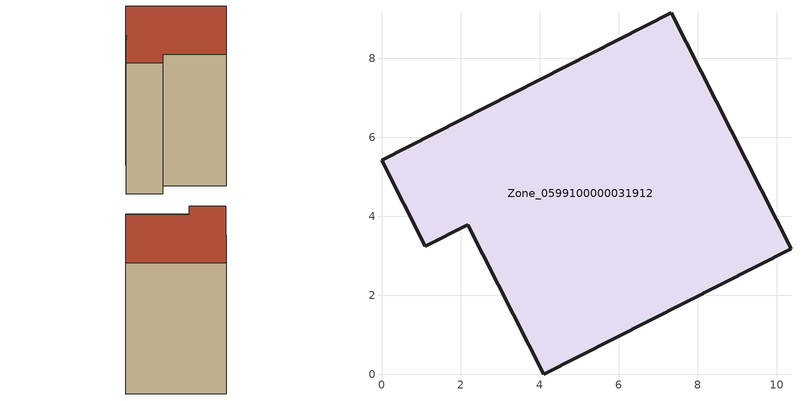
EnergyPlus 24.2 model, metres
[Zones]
Zone_0599100000031912
 floor ground (C_G): 2.18,3.78 1.11,3.24 0,5.41 7.33,9.15 10.36,3.18 4.1,0 z2.85
 wall outside (C_F): 7.33,9.15 0,5.41 1.11,3.24 2.18,3.78 4.1,0 10.36,3.18 7.33,9.15 z2.85:12.7
 roof outside (C_R): 4.1,0 10.36,3.18 7.33,9.15 0,5.41 1.11,3.24 2.18,3.78 z12.7
[BUILDING]
Pand.0599100000031912: North Axis=0; Terrain=City; Loads Convergence Tolerance Value=0.04; Temperature Convergence Tolerance Value=0.4; Solar Distribution=FullExterior; Maximum Number of Warmup Days=25; Minimum Number of Warmup Days=1
[Site:Location]
Rotterdam.The.Hague.AP_ZH_NLD Design_Conditions: Latitude=51.96; Longitude=4.45; Time Zone=1; Elevation=-4.5
[SITE:GROUNDTEMPERATURE:BUILDINGSURFACE]
18, 18, 18, 18, 18, 18, 18, 18, 18, 18, 18, 18
[MATERIAL] Thermal Absorptance=0.9; Solar Absorptance=0.7; Visible Absorptance=0.7
Name | Roughness | Thickness | Conductivity | Density | Specific Heat
G.TI.1946 | MediumSmooth | 0.15 | 1 | 540 | 1210
F.TI.1946 | Rough | 0.3 | 0.857143 | 1920 | 840
R.TI.1946 | MediumRough | 0.2 | 0.1 | 1500 | 1000
[CONSTRUCTION]
C_G: G.TI.1946
C_F: F.TI.1946
C_R: R.TI.1946
[ZONE]
Zone_0599100000031912: Type=1; Multiplier=1; Ceiling Height=Autocalculate; Volume=Autocalculate; Floor Area=autocalculate; Part of Total Floor Area=Yes
[ZONEINFILTRATION:DESIGNFLOWRATE]
Infil_Zone_0599100000031912: Zone or ZoneList or Space or SpaceList=Zone_0599100000031912; Schedule=AlwaysOn; Design Flow Rate Calculation Method=Flow/Area; Flow Rate per Floor Area=0.003; Constant Term Coefficient=1; Temperature Term Coefficient=0; Velocity Term Coefficient=0; Velocity Squared Term Coefficient=0
[HVACTEMPLATE:ZONE:IDEALLOADSAIRSYSTEM]
Zone_0599100000031912: Maximum Heating Supply Air Temperature=50; Minimum Cooling Supply Air Temperature=13; Maximum Heating Supply Air Humidity Ratio=0.0156; Minimum Cooling Supply Air Humidity Ratio=0.0077; Heating Limit=NoLimit; Cooling Limit=NoLimit; Dehumidification Control Type=ConstantSensibleHeatRatio; Cooling Sensible Heat Ratio=0.7; Dehumidification Setpoint=60; Humidification Control Type=None; Humidification Setpoint=30; Outdoor Air Method=None; Outdoor Air Flow Rate per Person=0.00944; Outdoor Air Flow Rate per Zone Floor Area=0; Outdoor Air Flow Rate per Zone=0; Demand Controlled Ventilation Type=None; Outdoor Air Economizer Type=NoEconomizer; Heat Recovery Type=None; Sensible Heat Recovery Effectiveness=0.7; Latent Heat Recovery Effectiveness=0.65
[ZONECONTROL:THERMOSTAT]
ThermostatControl_Zone_0599100000031912: Zone or ZoneList=Zone_0599100000031912; Control Type Schedule=DualSetpointControlType; Control 1=Thermostat_Zone_0599100000031912; Temperature Difference Between Cutout And Setpoint=0
[THERMOSTATSETPOINT:DUALSETPOINT]
Thermostat_Zone_0599100000031912: Heating Setpoint Temperature Schedule=HeatingSetpoint_Zone_0599100000031912; Cooling Setpoint Temperature Schedule=CoolingSetpoint_Zone_0599100000031912
[SCHEDULE:COMPACT]
HeatingSetpoint_Zone_0599100000031912: Through: 12/31, For: AllDays, Until: 24:00, 21
CoolingSetpoint_Zone_0599100000031912: Through: 12/31, For: AllDays, Until: 24:00, 24
DualSetpointControlType: Through: 12/31, For: AllDays, Until: 24:00, 4
AlwaysOn: Through: 12/31, For: AllDays, Until: 24:00, 1
